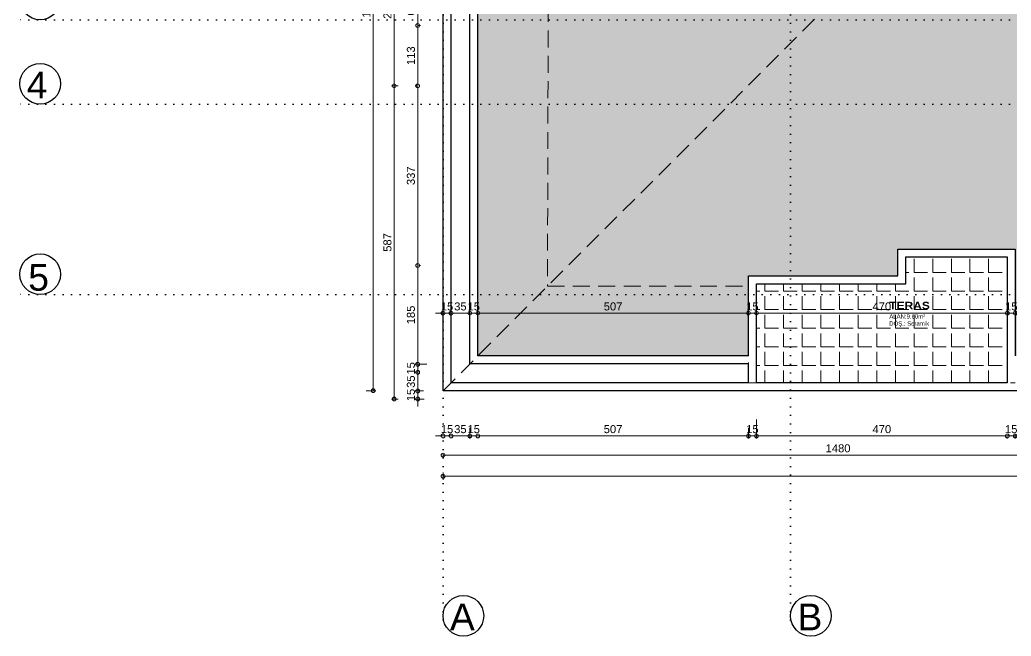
# Model space of a CAD drawing. Header units: millimetres. Extents: x 768 to 14077, y 324 to 18132.
# Drawn here: x 846 to 2703, y 13515 to 14670 of the extents above; entities that cross this region are included whole.
import ezdxf

# ---------------------------------------------------------------- set-up
doc = ezdxf.new("R2010")
doc.units = ezdxf.units.MM
doc.linetypes.add('DOT2', pattern=[3.175, 0, -3.175])
doc.linetypes.add('HIDDEN', pattern=[9.525, 6.35, -3.175])
doc.layers.add('SEM_AKS', color=161, linetype='Continuous')
for name, color, linetype, lineweight in [('SEM_hidden', 8, 'HIDDEN', 13), ('SEM_IC OLCU', 140, 'Continuous', 13), ('SEM_TARAMA', 253, 'Continuous', 5), ('SEM_TEFRIS', 225, 'Continuous', 9), ('SEM_YAZI2', 53, 'Continuous', 9)]:
    doc.layers.add(name, color=color, linetype=linetype, lineweight=lineweight)
doc.styles.get("Standard").update_dxf_attribs({"font": 'arial.ttf'})
doc.dimstyles.new('1-50-2', dxfattribs={"dimtxt": 15, "dimasz": 7, "dimexe": 5, "dimexo": 5, "dimgap": 5, "dimtad": 1, "dimdec": 0, "dimtxsty": 'Standard', "dimblk": 'ORIGIN', "dimcen": 5, "dimdle": 7, "dimclrd": 256, "dimclre": 256, "dimclrt": 256, "dimadec": 0, "dimazin": 0, "dimtfac": 1, "dimtdec": 0, "dimtix": 1, "dimtmove": 0, "dimatfit": 3, "dimldrblk": 'ORIGIN', "dimfxl": 1, "dimlwd": -1, "dimlwe": -1, "dimarcsym": 0})

# ---------------------------------------------------------------- blocks, each defined once
blk = doc.blocks.new('_Origin')
at = {"color": 0, "linetype": 'ByBlock', "lineweight": -2}
blk.add_line((0, 0), (-1, 0), dxfattribs=at)
blk.add_circle((0, 0), 0.5, dxfattribs=at)
blk = doc.blocks.new('*D372')
at = {"layer": 'Defpoints', "color": 0, "transparency": 16777216}
for p in [(1653.8, 14120), (1638.8, 14100), (1653.8, 14100)]:
    blk.add_point(p, dxfattribs=at)
at = {"layer": 'SEM_IC OLCU', "transparency": 16777216}
for p, q in [((1631.8, 14120), (1624.8, 14120)), ((1638.8, 14105), (1638.8, 14125)), ((1638.8, 14120), (1653.8, 14120)), ((1653.8, 14105), (1653.8, 14125)), ((1660.8, 14120), (1667.8, 14120))]:
    blk.add_line(p, q, dxfattribs=at)
at = {"layer": 'SEM_IC OLCU', "transparency": 16777216, "xscale": 7, "yscale": 7, "zscale": 7}
blk.add_blockref('_Origin', (1638.8, 14120), dxfattribs=at)
at = {"layer": 'SEM_IC OLCU', "transparency": 16777216, "xscale": 7, "yscale": 7, "zscale": 7, "rotation": 180}
blk.add_blockref('_Origin', (1653.8, 14120), dxfattribs=at)
at = {"layer": 'SEM_IC OLCU', "transparency": 16777216, "insert": (1646.3, 14132.7), "char_height": 15, "attachment_point": 5}
blk.add_mtext('15', dxfattribs=at)
blk = doc.blocks.new('*D373')
at = {"layer": 'Defpoints', "color": 0, "transparency": 16777216}
for p in [(1688.8, 14120), (1688.8, 14120), (1653.8, 14100)]:
    blk.add_point(p, dxfattribs=at)
at = {"layer": 'SEM_IC OLCU', "transparency": 16777216}
for p, q in [((1653.8, 14105), (1653.8, 14125)), ((1660.8, 14120), (1681.8, 14120))]:
    blk.add_line(p, q, dxfattribs=at)
at = {"layer": 'SEM_IC OLCU', "transparency": 16777216, "xscale": 7, "yscale": 7, "zscale": 7, "rotation": 180}
blk.add_blockref('_Origin', (1653.8, 14120), dxfattribs=at)
at = {"layer": 'SEM_IC OLCU', "transparency": 16777216, "xscale": 7, "yscale": 7, "zscale": 7}
blk.add_blockref('_Origin', (1688.8, 14120), dxfattribs=at)
at = {"layer": 'SEM_IC OLCU', "transparency": 16777216, "insert": (1671.3, 14132.7), "char_height": 15, "attachment_point": 5}
blk.add_mtext('35', dxfattribs=at)
blk = doc.blocks.new('*D374')
at = {"layer": 'Defpoints', "color": 0, "transparency": 16777216}
for p in [(1688.8, 14120), (1703.8, 14120), (1703.8, 14120)]:
    blk.add_point(p, dxfattribs=at)
at = {"layer": 'SEM_IC OLCU', "transparency": 16777216}
for p, q in [((1681.8, 14120), (1674.8, 14120)), ((1688.8, 14120), (1703.8, 14120)), ((1710.8, 14120), (1717.8, 14120))]:
    blk.add_line(p, q, dxfattribs=at)
at = {"layer": 'SEM_IC OLCU', "transparency": 16777216, "xscale": 7, "yscale": 7, "zscale": 7}
blk.add_blockref('_Origin', (1688.8, 14120), dxfattribs=at)
at = {"layer": 'SEM_IC OLCU', "transparency": 16777216, "xscale": 7, "yscale": 7, "zscale": 7, "rotation": 180}
blk.add_blockref('_Origin', (1703.8, 14120), dxfattribs=at)
at = {"layer": 'SEM_IC OLCU', "transparency": 16777216, "insert": (1696.3, 14132.7), "char_height": 15, "attachment_point": 5}
blk.add_mtext('15', dxfattribs=at)
blk = doc.blocks.new('*D375')
at = {"layer": 'Defpoints', "color": 0, "transparency": 16777216}
for p in [(1703.8, 14120), (2210.8, 14120), (2210.8, 14114.9)]:
    blk.add_point(p, dxfattribs=at)
at = {"layer": 'SEM_IC OLCU', "transparency": 16777216}
for p, q in [((1710.8, 14120), (2203.8, 14120)), ((2210.8, 14119.9), (2210.8, 14125))]:
    blk.add_line(p, q, dxfattribs=at)
at = {"layer": 'SEM_IC OLCU', "transparency": 16777216, "xscale": 7, "yscale": 7, "zscale": 7, "rotation": 180}
blk.add_blockref('_Origin', (1703.8, 14120), dxfattribs=at)
at = {"layer": 'SEM_IC OLCU', "transparency": 16777216, "xscale": 7, "yscale": 7, "zscale": 7}
blk.add_blockref('_Origin', (2210.8, 14120), dxfattribs=at)
at = {"layer": 'SEM_IC OLCU', "transparency": 16777216, "insert": (1957.3, 14132.7), "char_height": 15, "attachment_point": 5}
blk.add_mtext('507', dxfattribs=at)
blk = doc.blocks.new('*D376')
at = {"layer": 'Defpoints', "color": 0, "transparency": 16777216}
for p in [(2210.8, 14114.9), (2225.8, 14120), (2225.8, 14082.4)]:
    blk.add_point(p, dxfattribs=at)
at = {"layer": 'SEM_IC OLCU', "transparency": 16777216}
for p, q in [((2203.8, 14120), (2196.8, 14120)), ((2210.8, 14119.9), (2210.8, 14125)), ((2210.8, 14120), (2225.8, 14120)), ((2225.8, 14087.4), (2225.8, 14125)), ((2232.8, 14120), (2239.8, 14120))]:
    blk.add_line(p, q, dxfattribs=at)
at = {"layer": 'SEM_IC OLCU', "transparency": 16777216, "xscale": 7, "yscale": 7, "zscale": 7}
blk.add_blockref('_Origin', (2210.8, 14120), dxfattribs=at)
at = {"layer": 'SEM_IC OLCU', "transparency": 16777216, "xscale": 7, "yscale": 7, "zscale": 7, "rotation": 180}
blk.add_blockref('_Origin', (2225.8, 14120), dxfattribs=at)
at = {"layer": 'SEM_IC OLCU', "transparency": 16777216, "insert": (2218.3, 14132.7), "char_height": 15, "attachment_point": 5}
blk.add_mtext('15', dxfattribs=at)
blk = doc.blocks.new('*D377')
at = {"layer": 'Defpoints', "color": 0, "transparency": 16777216}
for p in [(2695.8, 14120), (2695.8, 14107.9), (2225.8, 14082.4)]:
    blk.add_point(p, dxfattribs=at)
at = {"layer": 'SEM_IC OLCU', "transparency": 16777216}
for p, q in [((2225.8, 14087.4), (2225.8, 14125)), ((2232.8, 14120), (2688.8, 14120)), ((2695.8, 14112.9), (2695.8, 14125))]:
    blk.add_line(p, q, dxfattribs=at)
at = {"layer": 'SEM_IC OLCU', "transparency": 16777216, "xscale": 7, "yscale": 7, "zscale": 7, "rotation": 180}
blk.add_blockref('_Origin', (2225.8, 14120), dxfattribs=at)
at = {"layer": 'SEM_IC OLCU', "transparency": 16777216, "xscale": 7, "yscale": 7, "zscale": 7}
blk.add_blockref('_Origin', (2695.8, 14120), dxfattribs=at)
at = {"layer": 'SEM_IC OLCU', "transparency": 16777216, "insert": (2460.8, 14132.7), "char_height": 15, "attachment_point": 5}
blk.add_mtext('470', dxfattribs=at)
blk = doc.blocks.new('*D378')
at = {"layer": 'Defpoints', "color": 0, "transparency": 16777216}
for p in [(2710.8, 14120), (2695.8, 14107.9), (2710.8, 14107.4)]:
    blk.add_point(p, dxfattribs=at)
at = {"layer": 'SEM_IC OLCU', "transparency": 16777216}
for p, q in [((2688.8, 14120), (2681.8, 14120)), ((2695.8, 14112.9), (2695.8, 14125)), ((2695.8, 14120), (2710.8, 14120)), ((2710.8, 14112.4), (2710.8, 14125)), ((2717.8, 14120), (2724.8, 14120))]:
    blk.add_line(p, q, dxfattribs=at)
at = {"layer": 'SEM_IC OLCU', "transparency": 16777216, "xscale": 7, "yscale": 7, "zscale": 7}
blk.add_blockref('_Origin', (2695.8, 14120), dxfattribs=at)
at = {"layer": 'SEM_IC OLCU', "transparency": 16777216, "xscale": 7, "yscale": 7, "zscale": 7, "rotation": 180}
blk.add_blockref('_Origin', (2710.8, 14120), dxfattribs=at)
at = {"layer": 'SEM_IC OLCU', "transparency": 16777216, "insert": (2703.3, 14132.7), "char_height": 15, "attachment_point": 5}
blk.add_mtext('15', dxfattribs=at)
blk = doc.blocks.new('*D387')
at = {"layer": 'Defpoints', "color": 0, "transparency": 16777216}
for p in [(1638.8, 13890), (1653.8, 13890), (1653.8, 13890)]:
    blk.add_point(p, dxfattribs=at)
at = {"layer": 'SEM_IC OLCU', "transparency": 16777216}
for p, q in [((1631.8, 13890), (1624.8, 13890)), ((1638.8, 13890), (1653.8, 13890)), ((1660.8, 13890), (1667.8, 13890))]:
    blk.add_line(p, q, dxfattribs=at)
at = {"layer": 'SEM_IC OLCU', "transparency": 16777216, "xscale": 7, "yscale": 7, "zscale": 7}
blk.add_blockref('_Origin', (1638.8, 13890), dxfattribs=at)
at = {"layer": 'SEM_IC OLCU', "transparency": 16777216, "xscale": 7, "yscale": 7, "zscale": 7, "rotation": 180}
blk.add_blockref('_Origin', (1653.8, 13890), dxfattribs=at)
at = {"layer": 'SEM_IC OLCU', "transparency": 16777216, "insert": (1646.3, 13902.7), "char_height": 15, "attachment_point": 5}
blk.add_mtext('15', dxfattribs=at)
blk = doc.blocks.new('*D388')
at = {"layer": 'Defpoints', "color": 0, "transparency": 16777216}
for p in [(1688.8, 13910), (1653.8, 13890), (1688.8, 13890)]:
    blk.add_point(p, dxfattribs=at)
at = {"layer": 'SEM_IC OLCU', "transparency": 16777216}
for p, q in [((1688.8, 13905), (1688.8, 13885)), ((1660.8, 13890), (1681.8, 13890))]:
    blk.add_line(p, q, dxfattribs=at)
at = {"layer": 'SEM_IC OLCU', "transparency": 16777216, "xscale": 7, "yscale": 7, "zscale": 7, "rotation": 180}
blk.add_blockref('_Origin', (1653.8, 13890), dxfattribs=at)
at = {"layer": 'SEM_IC OLCU', "transparency": 16777216, "xscale": 7, "yscale": 7, "zscale": 7}
blk.add_blockref('_Origin', (1688.8, 13890), dxfattribs=at)
at = {"layer": 'SEM_IC OLCU', "transparency": 16777216, "insert": (1671.3, 13902.7), "char_height": 15, "attachment_point": 5}
blk.add_mtext('35', dxfattribs=at)
blk = doc.blocks.new('*D389')
at = {"layer": 'Defpoints', "color": 0, "transparency": 16777216}
for p in [(2210.8, 13910), (2225.8, 13925.7), (2225.8, 13890)]:
    blk.add_point(p, dxfattribs=at)
at = {"layer": 'SEM_IC OLCU', "transparency": 16777216}
for p, q in [((2225.8, 13920.7), (2225.8, 13885)), ((2210.8, 13905), (2210.8, 13885)), ((2203.8, 13890), (2196.8, 13890)), ((2210.8, 13890), (2225.8, 13890)), ((2232.8, 13890), (2239.8, 13890))]:
    blk.add_line(p, q, dxfattribs=at)
at = {"layer": 'SEM_IC OLCU', "transparency": 16777216, "xscale": 7, "yscale": 7, "zscale": 7}
blk.add_blockref('_Origin', (2210.8, 13890), dxfattribs=at)
at = {"layer": 'SEM_IC OLCU', "transparency": 16777216, "xscale": 7, "yscale": 7, "zscale": 7, "rotation": 180}
blk.add_blockref('_Origin', (2225.8, 13890), dxfattribs=at)
at = {"layer": 'SEM_IC OLCU', "transparency": 16777216, "insert": (2218.3, 13902.7), "char_height": 15, "attachment_point": 5}
blk.add_mtext('15', dxfattribs=at)
blk = doc.blocks.new('*D390')
at = {"layer": 'Defpoints', "color": 0, "transparency": 16777216}
for p in [(2225.8, 13925.7), (2695.8, 13893.2), (2695.8, 13890)]:
    blk.add_point(p, dxfattribs=at)
at = {"layer": 'SEM_IC OLCU', "transparency": 16777216}
for p, q in [((2225.8, 13920.7), (2225.8, 13885)), ((2232.8, 13890), (2688.8, 13890)), ((2695.8, 13888.2), (2695.8, 13885))]:
    blk.add_line(p, q, dxfattribs=at)
at = {"layer": 'SEM_IC OLCU', "transparency": 16777216, "xscale": 7, "yscale": 7, "zscale": 7, "rotation": 180}
blk.add_blockref('_Origin', (2225.8, 13890), dxfattribs=at)
at = {"layer": 'SEM_IC OLCU', "transparency": 16777216, "xscale": 7, "yscale": 7, "zscale": 7}
blk.add_blockref('_Origin', (2695.8, 13890), dxfattribs=at)
at = {"layer": 'SEM_IC OLCU', "transparency": 16777216, "insert": (2460.8, 13902.7), "char_height": 15, "attachment_point": 5}
blk.add_mtext('470', dxfattribs=at)
blk = doc.blocks.new('*D391')
at = {"layer": 'Defpoints', "color": 0, "transparency": 16777216}
for p in [(2695.8, 13893.2), (2710.4, 13897), (2710.4, 13890)]:
    blk.add_point(p, dxfattribs=at)
at = {"layer": 'SEM_IC OLCU', "transparency": 16777216}
for p, q in [((2710.4, 13892), (2710.4, 13885)), ((2688.8, 13890), (2681.8, 13890)), ((2695.8, 13890), (2710.4, 13890)), ((2695.8, 13888.2), (2695.8, 13885)), ((2717.4, 13890), (2724.4, 13890))]:
    blk.add_line(p, q, dxfattribs=at)
at = {"layer": 'SEM_IC OLCU', "transparency": 16777216, "xscale": 7, "yscale": 7, "zscale": 7}
blk.add_blockref('_Origin', (2695.8, 13890), dxfattribs=at)
at = {"layer": 'SEM_IC OLCU', "transparency": 16777216, "xscale": 7, "yscale": 7, "zscale": 7, "rotation": 180}
blk.add_blockref('_Origin', (2710.4, 13890), dxfattribs=at)
at = {"layer": 'SEM_IC OLCU', "transparency": 16777216, "insert": (2703.1, 13902.7), "char_height": 15, "attachment_point": 5}
blk.add_mtext('15', dxfattribs=at)
blk = doc.blocks.new('*D404')
at = {"layer": 'Defpoints', "color": 0, "transparency": 16777216}
for p in [(1638.8, 13860.7), (3118.8, 13860.7), (3118.8, 13854.1)]:
    blk.add_point(p, dxfattribs=at)
at = {"layer": 'SEM_IC OLCU', "transparency": 16777216}
for p, q in [((1638.8, 13855.7), (1638.8, 13849.1)), ((1645.8, 13854.1), (3111.8, 13854.1)), ((3118.8, 13855.7), (3118.8, 13849.1))]:
    blk.add_line(p, q, dxfattribs=at)
at = {"layer": 'SEM_IC OLCU', "transparency": 16777216, "xscale": 7, "yscale": 7, "zscale": 7, "rotation": 180}
blk.add_blockref('_Origin', (1638.8, 13854.1), dxfattribs=at)
at = {"layer": 'SEM_IC OLCU', "transparency": 16777216, "xscale": 7, "yscale": 7, "zscale": 7}
blk.add_blockref('_Origin', (3118.8, 13854.1), dxfattribs=at)
at = {"layer": 'SEM_IC OLCU', "transparency": 16777216, "insert": (2378.8, 13866.8), "char_height": 15, "attachment_point": 5}
blk.add_mtext('1480', dxfattribs=at)
blk = doc.blocks.new('*D407')
at = {"layer": 'Defpoints', "color": 0, "transparency": 16777216}
for p in [(1638.8, 13802.6), (4816.8, 13814.7), (4816.8, 13802.6)]:
    blk.add_point(p, dxfattribs=at)
at = {"layer": 'SEM_IC OLCU', "transparency": 16777216}
for p, q in [((1638.8, 13807.6), (1638.8, 13819.7)), ((4816.8, 13807.6), (4816.8, 13819.7)), ((1645.8, 13814.7), (4809.8, 13814.7))]:
    blk.add_line(p, q, dxfattribs=at)
at = {"layer": 'SEM_IC OLCU', "transparency": 16777216, "xscale": 7, "yscale": 7, "zscale": 7, "rotation": 180}
blk.add_blockref('_Origin', (1638.8, 13814.7), dxfattribs=at)
at = {"layer": 'SEM_IC OLCU', "transparency": 16777216, "xscale": 7, "yscale": 7, "zscale": 7}
blk.add_blockref('_Origin', (4816.8, 13814.7), dxfattribs=at)
at = {"layer": 'SEM_IC OLCU', "transparency": 16777216, "insert": (3227.8, 13827.4), "char_height": 15, "attachment_point": 5}
blk.add_mtext('3178', dxfattribs=at)
blk = doc.blocks.new('*D408')
at = {"layer": 'Defpoints', "color": 0, "transparency": 16777216}
for p in [(1688.8, 13890), (1703.8, 13890), (1703.8, 13890)]:
    blk.add_point(p, dxfattribs=at)
at = {"layer": 'SEM_IC OLCU', "transparency": 16777216}
for p, q in [((1681.8, 13890), (1674.8, 13890)), ((1688.8, 13890), (1703.8, 13890)), ((1710.8, 13890), (1717.8, 13890))]:
    blk.add_line(p, q, dxfattribs=at)
at = {"layer": 'SEM_IC OLCU', "transparency": 16777216, "xscale": 7, "yscale": 7, "zscale": 7}
blk.add_blockref('_Origin', (1688.8, 13890), dxfattribs=at)
at = {"layer": 'SEM_IC OLCU', "transparency": 16777216, "xscale": 7, "yscale": 7, "zscale": 7, "rotation": 180}
blk.add_blockref('_Origin', (1703.8, 13890), dxfattribs=at)
at = {"layer": 'SEM_IC OLCU', "transparency": 16777216, "insert": (1696.3, 13902.7), "char_height": 15, "attachment_point": 5}
blk.add_mtext('15', dxfattribs=at)
blk = doc.blocks.new('*D409')
at = {"layer": 'Defpoints', "color": 0, "transparency": 16777216}
for p in [(1703.8, 13890), (2210.8, 13890), (2210.8, 13890)]:
    blk.add_point(p, dxfattribs=at)
at = {"layer": 'SEM_IC OLCU', "transparency": 16777216}
blk.add_line((1710.8, 13890), (2203.8, 13890), dxfattribs=at)
at = {"layer": 'SEM_IC OLCU', "transparency": 16777216, "xscale": 7, "yscale": 7, "zscale": 7, "rotation": 180}
blk.add_blockref('_Origin', (1703.8, 13890), dxfattribs=at)
at = {"layer": 'SEM_IC OLCU', "transparency": 16777216, "xscale": 7, "yscale": 7, "zscale": 7}
blk.add_blockref('_Origin', (2210.8, 13890), dxfattribs=at)
at = {"layer": 'SEM_IC OLCU', "transparency": 16777216, "insert": (1957.3, 13902.7), "char_height": 15, "attachment_point": 5}
blk.add_mtext('507', dxfattribs=at)
blk = doc.blocks.new('*D410')
at = {"layer": 'Defpoints', "color": 0, "transparency": 16777216}
for p in [(1638.8, 13826.5), (4816.8, 13826.5), (4816.8, 13814.4)]:
    blk.add_point(p, dxfattribs=at)
at = {"layer": 'SEM_IC OLCU', "transparency": 16777216}
for p, q in [((1638.8, 13821.5), (1638.8, 13809.4)), ((4816.8, 13821.5), (4816.8, 13809.4)), ((1645.8, 13814.4), (4809.8, 13814.4))]:
    blk.add_line(p, q, dxfattribs=at)
at = {"layer": 'SEM_IC OLCU', "transparency": 16777216, "xscale": 7, "yscale": 7, "zscale": 7, "rotation": 180}
blk.add_blockref('_Origin', (1638.8, 13814.4), dxfattribs=at)
at = {"layer": 'SEM_IC OLCU', "transparency": 16777216, "xscale": 7, "yscale": 7, "zscale": 7}
blk.add_blockref('_Origin', (4816.8, 13814.4), dxfattribs=at)
at = {"layer": 'SEM_IC OLCU', "transparency": 16777216, "insert": (3227.8, 13827.1), "char_height": 15, "attachment_point": 5}
blk.add_mtext('3178', dxfattribs=at)
blk = doc.blocks.new('*D458')
at = {"layer": 'Defpoints', "color": 0, "transparency": 16777216}
for p in [(1595, 14719.3), (1586.8, 14659.3), (1591.3, 14659.3)]:
    blk.add_point(p, dxfattribs=at)
at = {"layer": 'SEM_IC OLCU', "transparency": 16777216}
for p, q in [((1590, 14719.3), (1586.3, 14719.3)), ((1591.3, 14712.3), (1591.3, 14666.3)), ((1591.8, 14659.3), (1596.3, 14659.3))]:
    blk.add_line(p, q, dxfattribs=at)
at = {"layer": 'SEM_IC OLCU', "transparency": 16777216, "xscale": 7, "yscale": 7, "zscale": 7}
for p, rotation in [((1591.3, 14719.3), 90), ((1591.3, 14659.3), 270)]:
    blk.add_blockref('_Origin', p, dxfattribs=dict(at, rotation=rotation))
at = {"layer": 'SEM_IC OLCU', "transparency": 16777216, "insert": (1578.6, 14689.3), "char_height": 15, "attachment_point": 5, "rotation": 90}
blk.add_mtext('60', dxfattribs=at)
blk = doc.blocks.new('*D459')
at = {"layer": 'Defpoints', "color": 0, "transparency": 16777216}
for p in [(1586.8, 14659.3), (1591.3, 14546.2), (1595, 14546.2)]:
    blk.add_point(p, dxfattribs=at)
at = {"layer": 'SEM_IC OLCU', "transparency": 16777216}
for p, q in [((1591.3, 14652.3), (1591.3, 14553.2)), ((1591.8, 14659.3), (1596.3, 14659.3)), ((1590, 14546.2), (1586.3, 14546.2))]:
    blk.add_line(p, q, dxfattribs=at)
at = {"layer": 'SEM_IC OLCU', "transparency": 16777216, "xscale": 7, "yscale": 7, "zscale": 7}
for p, rotation in [((1591.3, 14659.3), 90), ((1591.3, 14546.2), 270)]:
    blk.add_blockref('_Origin', p, dxfattribs=dict(at, rotation=rotation))
at = {"layer": 'SEM_IC OLCU', "transparency": 16777216, "insert": (1578.6, 14602.7), "char_height": 15, "attachment_point": 5, "rotation": 90}
blk.add_mtext('113', dxfattribs=at)
blk = doc.blocks.new('*D460')
at = {"layer": 'Defpoints', "color": 0, "transparency": 16777216}
for p in [(1595, 14546.2), (1588.2, 14209.3), (1591.3, 14209.3)]:
    blk.add_point(p, dxfattribs=at)
at = {"layer": 'SEM_IC OLCU', "transparency": 16777216}
for p, q in [((1590, 14546.2), (1586.3, 14546.2)), ((1591.3, 14539.2), (1591.3, 14216.3)), ((1593.2, 14209.3), (1596.3, 14209.3))]:
    blk.add_line(p, q, dxfattribs=at)
at = {"layer": 'SEM_IC OLCU', "transparency": 16777216, "xscale": 7, "yscale": 7, "zscale": 7}
for p, rotation in [((1591.3, 14546.2), 90), ((1591.3, 14209.3), 270)]:
    blk.add_blockref('_Origin', p, dxfattribs=dict(at, rotation=rotation))
at = {"layer": 'SEM_IC OLCU', "transparency": 16777216, "insert": (1578.6, 14377.7), "char_height": 15, "attachment_point": 5, "rotation": 90}
blk.add_mtext('337', dxfattribs=at)
blk = doc.blocks.new('*D461')
at = {"layer": 'Defpoints', "color": 0, "transparency": 16777216}
for p in [(1588.2, 14209.3), (1591.3, 14024.3), (1613.5, 14024.3)]:
    blk.add_point(p, dxfattribs=at)
at = {"layer": 'SEM_IC OLCU', "transparency": 16777216}
for p, q in [((1593.2, 14209.3), (1596.3, 14209.3)), ((1591.3, 14202.3), (1591.3, 14031.3)), ((1608.5, 14024.3), (1586.3, 14024.3))]:
    blk.add_line(p, q, dxfattribs=at)
at = {"layer": 'SEM_IC OLCU', "transparency": 16777216, "xscale": 7, "yscale": 7, "zscale": 7}
for p, rotation in [((1591.3, 14209.3), 90), ((1591.3, 14024.3), 270)]:
    blk.add_blockref('_Origin', p, dxfattribs=dict(at, rotation=rotation))
at = {"layer": 'SEM_IC OLCU', "transparency": 16777216, "insert": (1578.6, 14116.8), "char_height": 15, "attachment_point": 5, "rotation": 90}
blk.add_mtext('185', dxfattribs=at)
blk = doc.blocks.new('*D462')
at = {"layer": 'Defpoints', "color": 0, "transparency": 16777216}
for p in [(1613.5, 14024.3), (1591.3, 14009.3), (1596.3, 14009.3)]:
    blk.add_point(p, dxfattribs=at)
at = {"layer": 'SEM_IC OLCU', "transparency": 16777216}
for p, q in [((1608.5, 14024.3), (1586.3, 14024.3)), ((1591.3, 14031.3), (1591.3, 14038.3)), ((1591.3, 14024.3), (1591.3, 14009.3)), ((1591.3, 14009.3), (1586.3, 14009.3)), ((1591.3, 14002.3), (1591.3, 13995.3))]:
    blk.add_line(p, q, dxfattribs=at)
at = {"layer": 'SEM_IC OLCU', "transparency": 16777216, "xscale": 7, "yscale": 7, "zscale": 7}
for p, rotation in [((1591.3, 14024.3), 270), ((1591.3, 14009.3), 90)]:
    blk.add_blockref('_Origin', p, dxfattribs=dict(at, rotation=rotation))
at = {"layer": 'SEM_IC OLCU', "transparency": 16777216, "insert": (1578.6, 14016.8), "char_height": 15, "attachment_point": 5, "rotation": 90}
blk.add_mtext('15', dxfattribs=at)
blk = doc.blocks.new('*D463')
at = {"layer": 'Defpoints', "color": 0, "transparency": 16777216}
for p in [(1596.3, 14009.3), (1591.3, 13974.3), (1607, 13974.3)]:
    blk.add_point(p, dxfattribs=at)
at = {"layer": 'SEM_IC OLCU', "transparency": 16777216}
for p, q in [((1591.3, 14009.3), (1586.3, 14009.3)), ((1591.3, 14002.3), (1591.3, 13981.3)), ((1602, 13974.3), (1586.3, 13974.3))]:
    blk.add_line(p, q, dxfattribs=at)
at = {"layer": 'SEM_IC OLCU', "transparency": 16777216, "xscale": 7, "yscale": 7, "zscale": 7}
for p, rotation in [((1591.3, 14009.3), 90), ((1591.3, 13974.3), 270)]:
    blk.add_blockref('_Origin', p, dxfattribs=dict(at, rotation=rotation))
at = {"layer": 'SEM_IC OLCU', "transparency": 16777216, "insert": (1578.6, 13991.8), "char_height": 15, "attachment_point": 5, "rotation": 90}
blk.add_mtext('35', dxfattribs=at)
blk = doc.blocks.new('*D464')
at = {"layer": 'Defpoints', "color": 0, "transparency": 16777216}
for p in [(1607, 13974.3), (1591.3, 13959.3), (1608.7, 13959.3)]:
    blk.add_point(p, dxfattribs=at)
at = {"layer": 'SEM_IC OLCU', "transparency": 16777216}
for p, q in [((1591.3, 13981.3), (1591.3, 13988.3)), ((1602, 13974.3), (1586.3, 13974.3)), ((1591.3, 13974.3), (1591.3, 13959.3)), ((1603.7, 13959.3), (1586.3, 13959.3)), ((1591.3, 13952.3), (1591.3, 13945.3))]:
    blk.add_line(p, q, dxfattribs=at)
at = {"layer": 'SEM_IC OLCU', "transparency": 16777216, "xscale": 7, "yscale": 7, "zscale": 7}
for p, rotation in [((1591.3, 13974.3), 270), ((1591.3, 13959.3), 90)]:
    blk.add_blockref('_Origin', p, dxfattribs=dict(at, rotation=rotation))
at = {"layer": 'SEM_IC OLCU', "transparency": 16777216, "insert": (1578.6, 13966.8), "char_height": 15, "attachment_point": 5, "rotation": 90}
blk.add_mtext('15', dxfattribs=at)
blk = doc.blocks.new('*D465')
at = {"layer": 'Defpoints', "color": 0, "transparency": 16777216}
for p in [(1547.3, 14546.2), (1559.8, 14546.2), (1559.8, 13959.3)]:
    blk.add_point(p, dxfattribs=at)
at = {"layer": 'SEM_IC OLCU', "transparency": 16777216}
for p, q in [((1554.8, 14546.2), (1542.3, 14546.2)), ((1547.3, 13966.3), (1547.3, 14539.2)), ((1554.8, 13959.3), (1542.3, 13959.3))]:
    blk.add_line(p, q, dxfattribs=at)
at = {"layer": 'SEM_IC OLCU', "transparency": 16777216, "xscale": 7, "yscale": 7, "zscale": 7}
for p, rotation in [((1547.3, 14546.2), 90), ((1547.3, 13959.3), 270)]:
    blk.add_blockref('_Origin', p, dxfattribs=dict(at, rotation=rotation))
at = {"layer": 'SEM_IC OLCU', "transparency": 16777216, "insert": (1534.7, 14252.7), "char_height": 15, "attachment_point": 5, "rotation": 90}
blk.add_mtext('587', dxfattribs=at)
blk = doc.blocks.new('*D466')
at = {"layer": 'Defpoints', "color": 0, "transparency": 16777216}
for p in [(1547.3, 14832.2), (1548, 14832.2), (1559.8, 14546.2)]:
    blk.add_point(p, dxfattribs=at)
at = {"layer": 'SEM_IC OLCU', "transparency": 16777216}
for p, q in [((1543, 14832.2), (1542.3, 14832.2)), ((1547.3, 14553.2), (1547.3, 14825.2)), ((1554.8, 14546.2), (1542.3, 14546.2))]:
    blk.add_line(p, q, dxfattribs=at)
at = {"layer": 'SEM_IC OLCU', "transparency": 16777216, "xscale": 7, "yscale": 7, "zscale": 7}
for p, rotation in [((1547.3, 14832.2), 90), ((1547.3, 14546.2), 270)]:
    blk.add_blockref('_Origin', p, dxfattribs=dict(at, rotation=rotation))
at = {"layer": 'SEM_IC OLCU', "transparency": 16777216, "insert": (1534.7, 14689.2), "char_height": 15, "attachment_point": 5, "rotation": 90}
blk.add_mtext('286', dxfattribs=at)
blk = doc.blocks.new('*D468')
at = {"layer": 'Defpoints', "color": 0, "transparency": 16777216}
for p in [(1489.7, 15419.9), (1489.7, 13974.9), (1508, 13974.9)]:
    blk.add_point(p, dxfattribs=at)
at = {"layer": 'SEM_IC OLCU', "transparency": 16777216}
for p, q in [((1494.7, 15419.9), (1513, 15419.9)), ((1508, 15412.9), (1508, 13981.9)), ((1494.7, 13974.9), (1513, 13974.9))]:
    blk.add_line(p, q, dxfattribs=at)
at = {"layer": 'SEM_IC OLCU', "transparency": 16777216, "xscale": 7, "yscale": 7, "zscale": 7}
for p, rotation in [((1508, 15419.9), 90), ((1508, 13974.9), 270)]:
    blk.add_blockref('_Origin', p, dxfattribs=dict(at, rotation=rotation))
at = {"layer": 'SEM_IC OLCU', "transparency": 16777216, "insert": (1495.3, 14697.4), "char_height": 15, "attachment_point": 5, "rotation": 90}
blk.add_mtext('1445', dxfattribs=at)

msp = doc.modelspace()

# ---------------------------------------------------------------- hatches: boundary and pattern name
at = {"layer": 'SEM_TARAMA'}
h = msp.add_hatch(dxfattribs=at)
h.set_pattern_fill('ANGLE', color=256, scale=5)
h.set_pattern_definition([(0, (6.533, 855.255), (0, 34.925), [25.4, -9.525]), (90, (6.533, 855.255), (-34.925, 2e-15), [25.4, -9.525])])
h.paths.add_polyline_path([(2695.8, 15404.9), (2225.8, 15404.9), (2225.8, 15219.9), (2505.8, 15219.9), (2505.8, 15184.9), (2695.8, 15184.9)])
h.paths.add_polyline_path([(2695.8, 14225.9), (2505.8, 14225.9), (2505.8, 14174.9), (2225.8, 14174.9), (2225.8, 13989.9), (2695.8, 13989.9)])
h.paths.add_polyline_path([(4119.8, 14224.9), (3929.8, 14224.9), (3929.8, 14174.9), (3649.8, 14174.9), (3649.8, 13989.9), (4119.8, 13989.9)])
h.paths.add_polyline_path([(4119.8, 15404.9), (3649.8, 15404.9), (3649.8, 15219.9), (3929.8, 15219.9), (3929.8, 15169.9), (4119.8, 15169.9)])
at = {"layer": 'SEM_TEFRIS'}
h = msp.add_hatch(dxfattribs=at)
h.set_pattern_fill('AR-RSHKE', color=256, scale=0.1)
h.set_pattern_definition([(0, (6.533, 855.255), (64.77, 30.48), [15.24, -12.7, 17.78, -7.62, 22.86, -10.16]), (0, (21.773, 856.525), (64.77, 30.48), [12.7, -48.26, 10.16, -15.24]), (0, (52.253, 853.35), (64.77, 30.48), [7.62, -78.74]), (90, (6.533, 855.255), (-21.59, 30.48), [29.21, -92.71]), (90, (21.773, 855.255), (-21.59, 30.48), [28.575, -93.345]), (90, (34.473, 855.255), (-21.59, 30.48), [26.67, -95.25]), (90, (52.253, 853.35), (-21.59, 30.48), [29.21, -92.71]), (90, (59.873, 853.35), (-21.59, 30.48), [29.21, -92.71]), (90, (82.733, 855.255), (-21.59, 30.48), [27.94, -93.98])])
h.paths.add_polyline_path([(4751.8, 15354.9), (4134.8, 15354.9), (4134.8, 15154.9), (3914.8, 15154.9), (3914.8, 15199.9), (3634.8, 15199.9), (3634.8, 15354.9), (2710.8, 15354.9), (2710.8, 15169.9), (2490.8, 15169.9), (2490.8, 15204.9), (2210.8, 15204.9), (2210.8, 15354.9), (1703.8, 15354.9), (2361.3, 14697.4), (2753.8, 14697.4), (2753.8, 14734.9), (2813.8, 14734.9), (2813.8, 14697.4), (3118.8, 14697.4), (3118.8, 14847.9), (3834.8, 14847.9), (3834.8, 14697.4), (3923.8, 14697.4), (3923.8, 14734.9), (3983.8, 14734.9), (3983.8, 14697.4), (4094.3, 14697.4)])
h.paths.add_polyline_path([(4751.8, 15354.9), (4094.3, 14697.4), (4751.8, 14039.9)])
h.paths.add_polyline_path([(4094.3, 14697.4), (3983.8, 14697.4), (3983.8, 14674.9), (3923.8, 14674.9), (3923.8, 14697.4), (3834.8, 14697.4), (3834.8, 14561.9), (3118.8, 14561.9), (3118.8, 14697.4), (2813.8, 14697.4), (2813.8, 14674.9), (2753.8, 14674.9), (2753.8, 14697.4), (2361.3, 14697.4), (1703.8, 14039.9), (2210.8, 14039.9), (2210.8, 14189.9), (2490.8, 14189.9), (2490.8, 14239.9), (2710.8, 14239.9), (2710.8, 14039.9), (3634.8, 14039.9), (3634.8, 14189.9), (3914.8, 14189.9), (3914.8, 14239.9), (4134.8, 14239.9), (4134.8, 14039.9), (4751.8, 14039.9)])
h.paths.add_polyline_path([(2361.3, 14697.4), (1703.8, 15354.9), (1703.8, 14039.9)])
h = msp.add_hatch(dxfattribs=at)
h.set_pattern_fill('AR-RSHKE', color=256, scale=0.1, angle=90)
h.set_pattern_definition([(90, (6.533, 855.255), (-30.48, 64.77), [15.24, -12.7, 17.78, -7.62, 22.86, -10.16]), (90, (5.263, 870.495), (-30.48, 64.77), [12.7, -48.26, 10.16, -15.24]), (90, (8.438, 900.975), (-30.48, 64.77), [7.62, -78.74]), (180, (6.533, 855.255), (-30.48, -21.59), [29.21, -92.71]), (180, (6.533, 870.495), (-30.48, -21.59), [28.575, -93.345]), (180, (6.533, 883.195), (-30.48, -21.59), [26.67, -95.25]), (180, (8.438, 900.975), (-30.48, -21.59), [29.21, -92.71]), (180, (8.438, 908.595), (-30.48, -21.59), [29.21, -92.71]), (180, (6.533, 931.455), (-30.48, -21.59), [27.94, -93.98])])
h.paths.add_polyline_path([(1838.8, 14461.9), (1838.8, 14569.9), (1838.8, 14581.9), (1703.8, 14581.9), (1703.8, 14461.9)])
h.paths.add_polyline_path([(1994.8, 14039.9), (2114.8, 14039.9), (2114.8, 14174.9), (1994.8, 14174.9)])
h.paths.add_polyline_path([(1838.8, 14827.9), (1838.8, 14947.9), (1703.8, 14947.9), (1703.8, 14827.9)])
h.paths.add_polyline_path([(2925.8, 14174.9), (2805.8, 14174.9), (2805.8, 14039.9), (2925.8, 14039.9)])
h.paths.add_polyline_path([(3318.8, 14174.9), (3198.8, 14174.9), (3198.8, 14039.9), (3318.8, 14039.9)])
h.paths.add_polyline_path([(4442.8, 14039.9), (4442.8, 14174.9), (4322.8, 14174.9), (4322.8, 14039.9)])
h.paths.add_polyline_path([(4751.8, 14461.9), (4751.8, 14581.9), (4616.8, 14581.9), (4616.8, 14461.9)])
h.paths.add_polyline_path([(4616.8, 14827.9), (4751.8, 14827.9), (4751.8, 14947.9), (4616.8, 14947.9)])
h.paths.add_polyline_path([(4442.8, 15219.9), (4442.8, 15354.9), (4322.8, 15354.9), (4322.8, 15219.9)])
h.paths.add_polyline_path([(3318.8, 15219.9), (3318.8, 15354.9), (3198.8, 15354.9), (3198.8, 15219.9)])
h.paths.add_polyline_path([(2805.8, 15219.9), (2925.8, 15219.9), (2925.8, 15354.9), (2805.8, 15354.9)])
h.paths.add_polyline_path([(1994.8, 15219.9), (2114.8, 15219.9), (2114.8, 15354.9), (1994.8, 15354.9)])

# ---------------------------------------------------------------- linework, layer by layer
msp.add_lwpolyline([(1638.8, 15419.9), (4816.8, 15419.9), (4816.8, 13974.9), (1638.8, 13974.9)], close=True)
for points in [[(2210.8, 13989.9), (1653.8, 13989.9), (1653.8, 15404.9), (2210.8, 15404.9)], [(2210.8, 14024.9), (1688.8, 14024.9), (1688.8, 15369.9), (2210.8, 15369.9)], [(2210.8, 14039.9), (1703.8, 14039.9), (1703.8, 15354.9), (2210.8, 15354.9)], [(2210.8, 14039.9), (2210.8, 14189.9), (2490.8, 14189.9), (2490.8, 14239.9), (2710.8, 14239.9), (2710.8, 14039.9)], [(2225.8, 14174.9), (2505.8, 14174.9), (2505.8, 14225.9), (2695.8, 14225.9), (2695.8, 13989.9), (2225.8, 13989.9), (2225.8, 14174.9)], [(2210.8, 13989.9), (2210.8, 14024.9)], [(2695.8, 13989.9), (2225.8, 13989.9)]]:
    msp.add_lwpolyline(points)
at = {"layer": 'SEM_AKS', "linetype": 'DOT2', "ltscale": 5}
for p, q in [((1638.8, 15909.6), (1638.8, 13514.8)), ((2289.8, 15909.6), (2289.8, 13514.8)), ((5128.3, 14669.9), (846, 14669.9)), ((5128.3, 14511.9), (846, 14511.9)), ((5128.3, 14154.9), (846, 14154.9))]:
    msp.add_line(p, q, dxfattribs=at)
at = {"layer": 'SEM_AKS', "ltscale": 5}
for centre in [(884.1, 14708.1), (884.1, 14550.1), (884.1, 14193.1), (1676.9, 13552.9), (2327.9, 13552.9)]:
    msp.add_circle(centre, 38.1, dxfattribs=at)
at = {"layer": 'SEM_hidden', "ltscale": 5}
msp.add_line((1638.8, 13974.9), (2361.3, 14697.4), dxfattribs=at)
at = {"layer": 'SEM_hidden', "color": 2, "ltscale": 5}
for points in [[(2710.8, 15404.9), (2210.8, 15404.9), (2210.8, 15354.9), (2210.8, 15219.9), (1837.2, 15221.6), (1834.4, 14170.5), (2210.8, 14170.5), (2210.8, 13989.9), (2228.4, 13989.9)], [(2225.8, 13989.9), (2710.8, 13989.9)]]:
    msp.add_lwpolyline(points, dxfattribs=at)

# ---------------------------------------------------------------- texts
at = {"layer": 'SEM_AKS', "linetype": 'DOT2', "ltscale": 5}
for s, p in [('4', (858.9, 14522.9)), ('5', (861.7, 14162.3)), ('A', (1651.7, 13525.8)), ('B', (2302.7, 13525.8))]:
    msp.add_text(s, height=50, dxfattribs=at).set_placement(p)
at = {"layer": 'SEM_YAZI2', "insert": (2474.8, 14094.3), "char_height": 20, "attachment_point": 7}
msp.add_mtext_dynamic_auto_height_columns('\\pt0;{\\fArial Black|b0|i0|c162|p34;\\H0.7x;TERAS\\P\\fArial|b0|i0|c162|p34;\\H0.57143x;ALAN:9.60m²\\P\\ptz;DÖŞ.: Seramik}', width=142.973, gutter_width=100, height=58.1, count=1, dxfattribs=at)

# ---------------------------------------------------------------- dimensions: what is measured, and where the dimension line sits
at = {"layer": 'SEM_IC OLCU'}
for base, p1, p2, picture, middle in [((1508, 13974.9), (1489.7, 15419.9), (1489.7, 13974.9), '*D468', (1495.3, 14697.4)), ((1547.3, 14546.2), (1559.8, 13959.3), (1559.8, 14546.2), '*D465', (1534.7, 14252.7))]:
    dim = msp.add_linear_dim(base=base, p1=p1, p2=p2, angle=90, dimstyle='1-50-2', dxfattribs=at)
    dim.commit()
    dim.dimension.update_dxf_attribs({"geometry": picture, "text_midpoint": middle})
for base, p1, p2, picture, middle in [((1547.3, 14832.2), (1559.8, 14546.2), (1548, 14832.2), '*D466', (1534.7, 14689.2)), ((1591.3, 14659.3), (1595, 14719.3), (1586.8, 14659.3), '*D458', (1578.6, 14689.3)), ((1591.3, 14546.2), (1586.8, 14659.3), (1595, 14546.2), '*D459', (1578.6, 14602.7)), ((1591.3, 14209.3), (1595, 14546.2), (1588.2, 14209.3), '*D460', (1578.6, 14377.7)), ((1591.3, 14024.3), (1588.2, 14209.3), (1613.5, 14024.3), '*D461', (1578.6, 14116.8)), ((1591.3, 14009.3), (1613.5, 14024.3), (1596.3, 14009.3), '*D462', (1578.6, 14016.8)), ((1591.3, 13974.3), (1596.3, 14009.3), (1607, 13974.3), '*D463', (1578.6, 13991.8)), ((1591.3, 13959.3), (1607, 13974.3), (1608.7, 13959.3), '*D464', (1578.6, 13966.8))]:
    dim = msp.add_linear_dim(base=base, p1=p1, p2=p2, angle=90, dimstyle='1-50-2', override={"dimtmove": 1}, dxfattribs=at)
    dim.commit()
    dim.dimension.update_dxf_attribs({"geometry": picture, "text_midpoint": middle})
for base, p1, p2, picture, middle in [((1653.8, 14120), (1638.8, 14100), (1653.8, 14100), '*D372', (1646.3, 14132.7)), ((1653.8, 13890), (1638.8, 13890), (1653.8, 13890), '*D387', (1646.3, 13902.7)), ((1703.8, 13890), (1688.8, 13890), (1703.8, 13890), '*D408', (1696.3, 13902.7)), ((3118.8, 13854.1), (1638.8, 13860.7), (3118.8, 13860.7), '*D404', (2378.8, 13866.8)), ((4816.8, 13814.7), (1638.8, 13802.6), (4816.8, 13802.6), '*D407', (3227.8, 13827.4)), ((4816.8, 13814.4), (1638.8, 13826.5), (4816.8, 13826.5), '*D410', (3227.8, 13827.1))]:
    dim = msp.add_linear_dim(base=base, p1=p1, p2=p2, dimstyle='1-50-2', dxfattribs=at)
    dim.commit()
    dim.dimension.update_dxf_attribs({"geometry": picture, "text_midpoint": middle})
for base, p1, p2, picture, middle in [((1688.8, 14120), (1653.8, 14100), (1688.8, 14120), '*D373', (1671.3, 14132.7)), ((1703.8, 14120), (1688.8, 14120), (1703.8, 14120), '*D374', (1696.3, 14132.7)), ((2210.8, 14120), (1703.8, 14120), (2210.8, 14114.9), '*D375', (1957.3, 14132.7)), ((2225.8, 14120), (2210.8, 14114.9), (2225.8, 14082.4), '*D376', (2218.3, 14132.7)), ((2695.8, 14120), (2225.8, 14082.4), (2695.8, 14107.9), '*D377', (2460.8, 14132.7)), ((2710.8, 14120), (2695.8, 14107.9), (2710.8, 14107.4), '*D378', (2703.3, 14132.7)), ((1688.8, 13890), (1653.8, 13890), (1688.8, 13910), '*D388', (1671.3, 13902.7)), ((2210.8, 13890), (1703.8, 13890), (2210.8, 13890), '*D409', (1957.3, 13902.7)), ((2225.8, 13890), (2210.8, 13910), (2225.8, 13925.7), '*D389', (2218.3, 13902.7)), ((2695.8, 13890), (2225.8, 13925.7), (2695.8, 13893.2), '*D390', (2460.8, 13902.7)), ((2710.4, 13890), (2695.8, 13893.2), (2710.4, 13897), '*D391', (2703.1, 13902.7))]:
    dim = msp.add_linear_dim(base=base, p1=p1, p2=p2, dimstyle='1-50-2', override={"dimtmove": 1}, dxfattribs=at)
    dim.commit()
    dim.dimension.update_dxf_attribs({"geometry": picture, "text_midpoint": middle})

doc.saveas('drawing.dxf')
